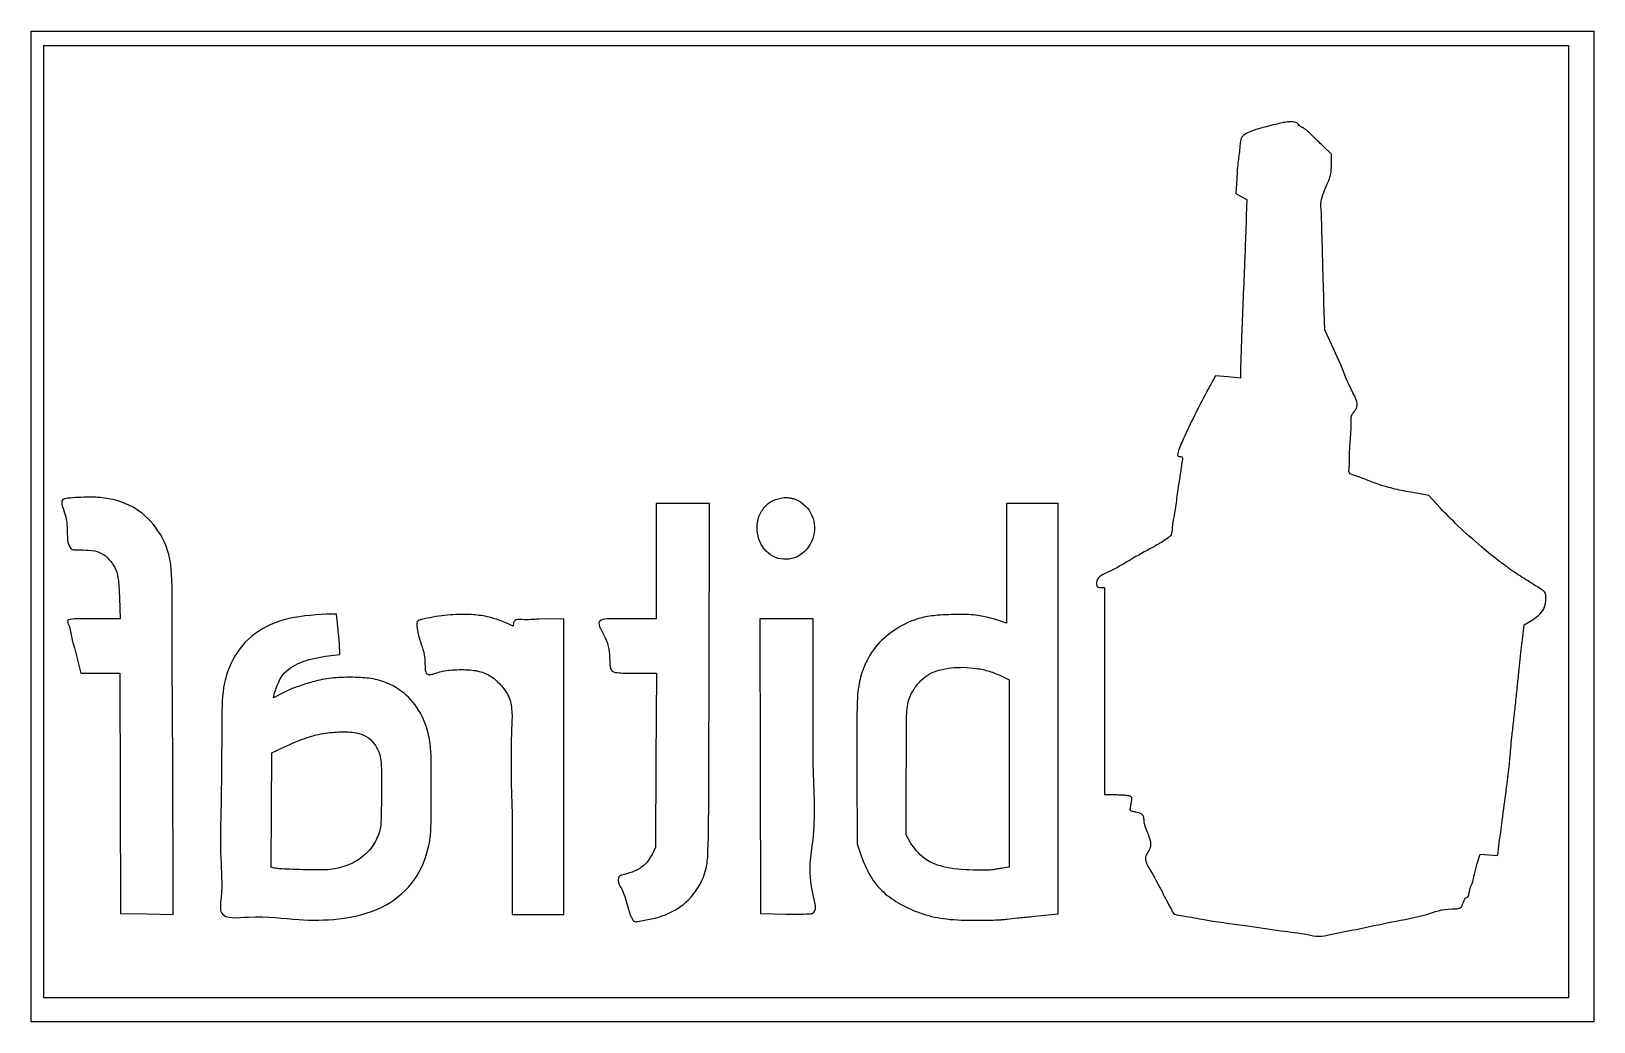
# Model space of a CAD drawing. Extents: x 0 to 41, y 0 to 26.
import ezdxf

# ---------------------------------------------------------------- set-up
doc = ezdxf.new("R2010")
doc.units = 0
doc.layers.add('Layer_1', color=7, linetype='CONTINUOUS')

msp = doc.modelspace()

# ---------------------------------------------------------------- linework, layer by layer
at = {"layer": 'Layer_1', "color": 7}
for p, q in [((0, 0.000001), (0, 26)), ((0, 26), (41, 26)), ((41, 26), (41, 0.000001)), ((0.334127, 25.625606), (40.334126, 25.625606)), ((0.334127, 0.625606), (0.334127, 25.625606)), ((40.334126, 25.625606), (40.334126, 0.625606)), ((33.070586, 23.625625), (33.070586, 23.626753)), ((33.070586, 23.626753), (33.070586, 23.626643)), ((34.117187, 22.774651), (33.91001, 22.973251)), ((34.117751, 22.504745), (34.117187, 22.774651)), ((31.632782, 22.128599), (31.610768, 21.741419)), ((31.610768, 21.741419), (31.752461, 21.66127)), ((31.752461, 21.66127), (31.894151, 21.581712)), ((31.894151, 21.581712), (31.882862, 21.164477)), ((33.945009, 18.158534), (33.921302, 18.875142)), ((34.362181, 17.243324), (33.945009, 18.158534)), ((31.072794, 16.952043), (30.831183, 16.511234)), ((31.400773, 16.924328), (31.072794, 16.952043)), ((31.728751, 16.896058), (31.400773, 16.924328)), ((31.728751, 17.07521), (31.728751, 16.896058)), ((1.541047, 13.770442), (1.54105, 13.770329)), ((17.100054, 13.601701), (16.400627, 13.601701)), ((16.400627, 13.601701), (16.400627, 12.09009)), ((17.800046, 13.601701), (17.100054, 13.601701)), ((17.788194, 8.93668), (17.80005, 13.601729)), ((17.80005, 13.601729), (17.800046, 13.601701)), ((19.743651, 13.75904), (19.743651, 13.75904)), ((26.269943, 13.601701), (25.589709, 13.601701)), ((25.589709, 13.601701), (25.589709, 12.034126)), ((26.950177, 13.601701), (26.269943, 13.601701)), ((26.950178, 13.601842), (26.950177, 13.601701)), ((26.950178, 8.216647), (26.950178, 13.601842)), ((36.672156, 13.817065), (36.249901, 13.889539)), ((36.96683, 13.487034), (36.672156, 13.817065)), ((16.400627, 12.09009), (16.400627, 10.578508)), ((25.589709, 12.034126), (25.589709, 10.46593)), ((2.313862, 11.125483), (2.33136, 10.578593)), ((28.062264, 11.39715), (28.163312, 11.39715)), ((28.163312, 11.39715), (28.163312, 8.67983)), ((8.009764, 10.69755), (7.747828, 10.69755)), ((8.009764, 10.697465), (8.009764, 10.69755)), ((8.051536, 10.297895), (8.009764, 10.697465)), ((11.205451, 10.692667), (11.205451, 10.692752)), ((2.33136, 10.578593), (1.646609, 10.578593)), ((12.647206, 10.386795), (12.437771, 10.478743)), ((12.658495, 10.472252), (12.647206, 10.386795)), ((13.974367, 10.579609), (13.322358, 10.568884)), ((13.974367, 6.700098), (13.974367, 10.579609)), ((16.400627, 10.578508), (15.665636, 10.578508)), ((19.818731, 10.578424), (19.120433, 10.578424)), ((19.120433, 10.578424), (19.129464, 6.708367)), ((20.517594, 10.578424), (19.818731, 10.578424)), ((20.517594, 6.725187), (20.517594, 10.578734)), ((20.517594, 10.578734), (20.517594, 10.578424)), ((25.589709, 10.46593), (25.361083, 10.540803)), ((39.128336, 10.035992), (39.172933, 10.422609)), ((39.172933, 10.422609), (39.393089, 10.553447)), ((1.132341, 9.81188), (1.304519, 9.145948)), ((7.71678, 9.593666), (8.093872, 9.639047)), ((8.093872, 9.639047), (8.093872, 9.7687)), ((1.304519, 9.145948), (1.81314, 9.145948)), ((1.81314, 9.145948), (2.322328, 9.145948)), ((2.322328, 9.145948), (2.331924, 5.99251)), ((15.853054, 9.145864), (16.40345, 9.145864)), ((16.40345, 9.145864), (16.392726, 6.866383)), ((24.466336, 9.304134), (24.466336, 9.304303)), ((25.449711, 9.079795), (25.66366, 8.97605)), ((6.359136, 8.503413), (6.385665, 8.635436)), ((25.66366, 8.97605), (25.66366, 6.516822)), ((28.163312, 8.67983), (28.163312, 5.963074)), ((6.536956, 8.601231), (6.359136, 8.503413)), ((26.950178, 2.831508), (26.950178, 8.216647)), ((8.129999, 7.610575), (8.130002, 7.610603)), ((3.72118, 2.817341), (3.71102, 7.364505)), ((6.30099, 5.558565), (6.31115, 7.054851)), ((6.31115, 7.054851), (6.660016, 7.223394)), ((13.974367, 2.819457), (13.974367, 6.700098)), ((16.392726, 6.866383), (16.382566, 4.586902)), ((19.129464, 6.708367), (19.139627, 2.838902)), ((21.664112, 6.576456), (21.675968, 4.669424)), ((22.961919, 4.907817), (22.961919, 6.579109)), ((25.66366, 6.516822), (25.66366, 4.057594)), ((2.331924, 5.99251), (2.340955, 2.839072)), ((28.163312, 5.963074), (28.41621, 5.963074)), ((6.291395, 4.062279), (6.30099, 5.558565)), ((12.615027, 5.517953), (12.615027, 2.819457)), ((16.382566, 4.586902), (16.289422, 4.389488)), ((21.675968, 4.669424), (21.778144, 4.354718)), ((23.069176, 4.698606), (22.961919, 4.907817)), ((38.481409, 4.361491), (38.501729, 4.535905)), ((37.943999, 4.157868), (38.017385, 4.401285)), ((38.017385, 4.401285), (38.249397, 4.382094)), ((38.249397, 4.382094), (38.481409, 4.361491)), ((6.374376, 4.034622), (6.291395, 4.062279)), ((25.66366, 4.057594), (25.488662, 4.032194)), ((2.340955, 2.839072), (3.030785, 2.82863)), ((3.030785, 2.82863), (3.72118, 2.817341)), ((12.615027, 2.819457), (13.295262, 2.819457)), ((13.295262, 2.819457), (13.974367, 2.819457)), ((19.139627, 2.838902), (19.80349, 2.82846)), ((26.242848, 2.762533), (26.950178, 2.831508)), ((40.334126, 0.625606), (0.334127, 0.625606)), ((41, 0.000001), (0, 0.000001))]:
    msp.add_line(p, q, dxfattribs=at)
for points, knots in [([(33.070586, 23.626643), (33.035286, 23.624722), (32.952817, 23.620234), (32.81102, 23.592351), (32.546659, 23.532848), (32.22905, 23.445593), (31.928148, 23.354739), (31.723244, 23.211925), (31.721959, 22.924321), (31.65845, 22.573869), (31.641764, 22.284418), (31.632782, 22.128599)], [0, 0, 0, 0, 0.10595, 0.247528, 0.432488, 0.919686, 1.231048, 1.385057, 1.62111, 2.019706, 2.484473, 2.484473, 2.484473, 2.484473]), ([(33.91001, 22.973251), (33.868162, 23.013472), (33.783131, 23.095198), (33.663085, 23.21068), (33.560137, 23.313329), (33.476277, 23.390726), (33.414353, 23.443434), (33.36565, 23.468845), (33.325227, 23.480903), (33.290243, 23.51131), (33.253052, 23.551593), (33.210285, 23.595753), (33.145032, 23.622179), (33.097103, 23.624397), (33.070586, 23.625625)], [0, 0, 0, 0, 0.174124, 0.353805, 0.499794, 0.610002, 0.696621, 0.742351, 0.773882, 0.821948, 0.878, 0.939821, 1.00386, 1.08317, 1.08317, 1.08317, 1.08317]), ([(33.921302, 18.875142), (33.91624, 19.037184), (33.905077, 19.394547), (33.889042, 19.93829), (33.877698, 20.475057), (33.859043, 20.929653), (33.86061, 21.244903), (33.827419, 21.448077), (33.865198, 21.622226), (33.937705, 21.830686), (34.026019, 22.031239), (34.092799, 22.199256), (34.114727, 22.343921), (34.116678, 22.447655), (34.117751, 22.504745)], [0, 0, 0, 0, 0.486368, 1.072616, 1.63189, 2.097151, 2.436995, 2.578102, 2.707914, 2.964798, 3.241057, 3.365428, 3.505397, 3.676715, 3.676715, 3.676715, 3.676715]), ([(31.882862, 21.164477), (31.877787, 21.014573), (31.863939, 20.605486), (31.83552, 19.884188), (31.800181, 19.011403), (31.766743, 18.167172), (31.741491, 17.525451), (31.731858, 17.185012), (31.728751, 17.07521)], [0, 0, 0, 0, 0.449969, 1.227964, 2.165565, 3.070468, 3.762654, 4.092189, 4.092189, 4.092189, 4.092189]), ([(36.249901, 13.889539), (36.169593, 13.904192), (36.013901, 13.932598), (35.804787, 13.976575), (35.509685, 14.053683), (35.149648, 14.169788), (34.843614, 14.313019), (34.557005, 14.380577), (34.598262, 14.606703), (34.587095, 14.86075), (34.607583, 15.267174), (34.648404, 15.623623), (34.6263, 15.917152), (34.729158, 16.028955), (34.845058, 16.210235), (34.591373, 16.653077), (34.454601, 17.005311), (34.362181, 17.243324)], [0, 0, 0, 0, 0.244963, 0.474906, 0.6401, 1.163113, 1.572243, 1.75229, 1.878522, 2.168992, 2.560741, 3.067462, 3.291225, 3.36766, 3.516278, 3.899583, 4.698316, 4.698316, 4.698316, 4.698316]), ([(30.831183, 16.511234), (30.726672, 16.312137), (30.518696, 15.915936), (30.271814, 15.393137), (30.122791, 15.049512), (30.07388, 14.889887), (30.094513, 14.834629), (30.143733, 14.837334), (30.192141, 14.838121), (30.215397, 14.784638), (30.191922, 14.692069), (30.168815, 14.492646), (30.115891, 14.164449), (30.053486, 13.744945), (30.000765, 13.322939), (29.930791, 13.014827), (29.935253, 12.780804), (29.745277, 12.635497), (29.416363, 12.443388), (28.870893, 12.154073), (28.402781, 11.849144), (27.992188, 11.690853), (27.944405, 11.526094), (27.953239, 11.446057), (27.999219, 11.39459), (28.039115, 11.39621), (28.062264, 11.39715)], [0, 0, 0, 0, 0.6747, 1.342639, 1.731707, 1.802174, 1.837732, 1.885409, 1.932778, 1.969675, 2.038661, 2.215752, 2.573444, 3.034272, 3.49128, 3.839175, 4.002821, 4.143257, 4.510929, 5.176958, 5.958538, 6.262582, 6.371006, 6.447905, 6.495454, 6.561186, 6.561186, 6.561186, 6.561186]), ([(1.54105, 13.770329), (1.434723, 13.768987), (1.237187, 13.766495), (1.015131, 13.744975), (0.737146, 13.718395), (0.928851, 13.270986), (0.95149, 12.920381), (0.944565, 12.542317), (1.063554, 12.386269), (1.194946, 12.38718), (1.392235, 12.382588), (1.650482, 12.379353), (1.90994, 12.277922), (2.087518, 12.090231), (2.237186, 11.863143), (2.302403, 11.527119), (2.309506, 11.278138), (2.313862, 11.125483)], [0, 0, 0, 0, 0.314017, 0.583388, 0.719607, 1.018992, 1.591706, 1.99723, 2.05044, 2.153236, 2.354999, 2.66627, 2.912668, 3.167575, 3.4286, 3.718176, 4.177092, 4.177092, 4.177092, 4.177092]), ([(3.71102, 7.364505), (3.70384, 8.386813), (3.693577, 9.848213), (3.70701, 11.443936), (3.636432, 12.322282), (3.327135, 12.988237), (2.667541, 13.587656), (2.07611, 13.736201), (1.727389, 13.766052), (1.63753, 13.76972), (1.574117, 13.770194), (1.541047, 13.770442)], [0, 0, 0, 0, 3.06681, 4.384038, 4.787874, 5.702192, 6.505185, 7.385543, 7.464932, 7.555967, 7.655182, 7.655182, 7.655182, 7.655182]), ([(19.743651, 13.75904), (19.64661, 13.740451), (19.451412, 13.70306), (19.211515, 13.502886), (19.013357, 13.132203), (19.047086, 12.582053), (19.489905, 12.107746), (20.157525, 12.131619), (20.578206, 12.652133), (20.564002, 13.319702), (20.208248, 13.669945), (19.944926, 13.746164), (19.843891, 13.761741), (19.77686, 13.759935), (19.743651, 13.75904)], [0, 0, 0, 0, 0.292475, 0.588314, 0.899919, 1.530151, 2.100918, 2.669929, 3.301025, 3.904369, 4.520484, 4.624673, 4.726014, 4.825516, 4.825516, 4.825516, 4.825516]), ([(39.393089, 10.553447), (39.464613, 10.600174), (39.59628, 10.686192), (39.725663, 10.890398), (39.74335, 11.076213), (39.742532, 11.212668), (39.708323, 11.29684), (39.617998, 11.354633), (39.468672, 11.447037), (39.214669, 11.61086), (38.99074, 11.750612), (38.840506, 11.850127), (38.809165, 11.871575), (38.78049, 11.897149), (38.734037, 11.933584), (38.657157, 11.989788), (38.415636, 12.15987), (38.003677, 12.505553), (37.46914, 12.976713), (37.121168, 13.330235), (36.96683, 13.487034)], [0, 0, 0, 0, 0.254218, 0.467984, 0.697651, 0.803631, 0.876316, 0.957926, 1.115981, 1.408739, 1.861259, 1.908794, 1.949549, 1.974966, 2.023953, 2.126599, 2.260651, 2.91001, 3.737841, 4.397672, 4.397672, 4.397672, 4.397672]), ([(7.747828, 10.69755), (7.369556, 10.673379), (6.67166, 10.628786), (5.749024, 10.186637), (5.260015, 9.528748), (5.00545, 8.766967), (4.999264, 7.506386), (4.990598, 5.989735), (4.948665, 4.39191), (5.027964, 3.515535), (4.899551, 2.665282), (6.02689, 2.813826), (6.89633, 2.657476), (8.119524, 2.662988), (9.171919, 2.91216), (10.057299, 3.583116), (10.371973, 4.314179), (10.484097, 4.878339), (10.494282, 5.374556), (10.498174, 6.030691), (10.495977, 6.69139), (10.488797, 7.175002), (10.41596, 7.646904), (10.21625, 8.180575), (9.736054, 8.715501), (9.172907, 8.985629), (8.599628, 9.045993), (8.091534, 9.042695), (7.604573, 8.991124), (7.195419, 8.867671), (6.848146, 8.750321), (6.634057, 8.647752), (6.536956, 8.601231)], [0, 0, 0, 0, 1.130966, 2.08659, 2.960222, 3.510028, 4.473839, 6.699111, 8.124122, 9.1493, 9.552845, 10.268169, 11.590635, 12.631927, 13.81105, 14.801611, 15.837589, 16.111673, 16.526166, 17.321015, 18.082439, 18.509066, 18.768874, 19.513481, 20.17989, 20.878999, 21.328813, 21.899468, 22.403244, 22.790099, 23.178914, 23.501635, 23.501635, 23.501635, 23.501635]), ([(11.205451, 10.692752), (11.110011, 10.687673), (10.914055, 10.677245), (10.614455, 10.638182), (10.367987, 10.584087), (10.199872, 10.556357), (10.114357, 10.503176), (10.116081, 10.311994), (10.200162, 9.960313), (10.363577, 9.61062), (10.317457, 9.109625), (10.485541, 9.112874), (10.567317, 9.13578), (10.692808, 9.17452), (10.853666, 9.218959), (11.060985, 9.240793), (11.209583, 9.242598), (11.291816, 9.243597)], [0, 0, 0, 0, 0.286587, 0.588416, 0.906429, 1.03876, 1.10665, 1.18056, 1.568758, 2.18391, 2.529253, 2.570773, 2.662818, 2.786655, 2.963687, 3.162815, 3.409561, 3.409561, 3.409561, 3.409561]), ([(12.437771, 10.478743), (12.314177, 10.525592), (12.060421, 10.621781), (11.642935, 10.6907), (11.354673, 10.691996), (11.205451, 10.692667)], [0, 0, 0, 0, 0.395822, 0.812676, 1.260058, 1.260058, 1.260058, 1.260058]), ([(25.361083, 10.540803), (25.30944, 10.556095), (25.196442, 10.589554), (25.022694, 10.628993), (24.742405, 10.685672), (24.32711, 10.695418), (23.834581, 10.680092), (23.259702, 10.609176), (22.704281, 10.345611), (22.170183, 9.915522), (21.861726, 9.392347), (21.67692, 8.783952), (21.660135, 7.849658), (21.66252, 7.086215), (21.664112, 6.576456)], [0, 0, 0, 0, 0.161535, 0.353446, 0.534374, 1.018467, 1.592706, 2.015362, 2.745635, 3.402368, 4.045778, 4.533238, 5.295884, 6.828364, 6.828364, 6.828364, 6.828364]), ([(1.646609, 10.578593), (1.507833, 10.575299), (1.296531, 10.570283), (1.079405, 10.578267), (0.928356, 10.529154), (1.021834, 10.350926), (1.040522, 10.131814), (1.098941, 9.928258), (1.132341, 9.81188)], [0, 0, 0, 0, 0.409599, 0.623659, 0.692156, 0.810787, 1.075492, 1.42886, 1.42886, 1.42886, 1.42886]), ([(8.093872, 9.7687), (8.092151, 9.808752), (8.0877, 9.912332), (8.072237, 10.088695), (8.058756, 10.224929), (8.051536, 10.297895)], [0, 0, 0, 0, 0.120257, 0.311, 0.530975, 0.530975, 0.530975, 0.530975]), ([(13.322358, 10.568884), (13.180737, 10.557426), (12.983567, 10.541473), (12.704858, 10.57412), (12.66869, 10.494653), (12.658495, 10.472252)], [0, 0, 0, 0, 0.452746, 0.630327, 0.700038, 0.700038, 0.700038, 0.700038]), ([(15.665636, 10.578508), (15.518293, 10.57405), (15.29441, 10.567276), (15.048741, 10.582483), (14.821892, 10.49057), (15.118911, 10.020116), (15.189706, 9.695128), (15.175278, 9.191614), (15.40819, 9.157243), (15.595082, 9.1488), (15.758366, 9.146942), (15.853054, 9.145864)], [0, 0, 0, 0, 0.441205, 0.670393, 0.742123, 1.116916, 1.759921, 2.132136, 2.219489, 2.424141, 2.70663, 2.70663, 2.70663, 2.70663]), ([(38.501729, 4.535905), (38.514726, 4.641311), (38.550257, 4.929474), (38.621887, 5.471371), (38.695877, 6.01452), (38.754468, 6.470754), (38.785744, 6.736062), (38.805563, 6.962439), (38.824073, 7.2007), (38.854936, 7.499001), (38.894976, 7.868832), (38.94098, 8.279479), (38.985379, 8.691611), (39.02542, 9.076292), (39.061444, 9.426263), (39.095179, 9.741758), (39.11814, 9.945512), (39.128336, 10.035992)], [0, 0, 0, 0, 0.318613, 0.871033, 1.639817, 1.96309, 2.250995, 2.441155, 2.644775, 2.967918, 3.340753, 3.760774, 4.207557, 4.584301, 4.921049, 5.263017, 5.536177, 5.536177, 5.536177, 5.536177]), ([(6.385665, 8.635436), (6.443009, 8.803287), (6.560596, 9.147479), (7.08339, 9.485173), (7.489781, 9.554783), (7.71678, 9.593666)], [0, 0, 0, 0, 0.519107, 1.064473, 1.754576, 1.754576, 1.754576, 1.754576]), ([(11.291816, 9.243597), (11.433882, 9.239639), (11.689894, 9.232508), (12.05018, 9.098913), (12.323613, 8.853134), (12.648536, 8.412515), (12.565707, 7.217157), (12.594366, 6.229779), (12.615027, 5.517953)], [0, 0, 0, 0, 0.424494, 0.764969, 1.124706, 1.517602, 2.358363, 4.530279, 4.530279, 4.530279, 4.530279]), ([(22.961919, 6.579109), (22.963616, 6.950933), (22.966114, 7.498553), (22.966208, 8.125533), (23.019838, 8.476301), (23.150084, 8.725917), (23.330377, 8.954421), (23.558795, 9.137274), (23.834851, 9.239079), (24.139935, 9.299842), (24.355301, 9.302674), (24.466336, 9.304134)], [0, 0, 0, 0, 1.115501, 1.642902, 1.88083, 2.170884, 2.47461, 2.750997, 3.035638, 3.348013, 3.680464, 3.680464, 3.680464, 3.680464]), ([(24.466336, 9.304303), (24.580323, 9.297101), (24.808053, 9.282712), (25.14084, 9.20988), (25.347837, 9.122701), (25.449711, 9.079795)], [0, 0, 0, 0, 0.342431, 0.684129, 1.015266, 1.015266, 1.015266, 1.015266]), ([(16.289422, 4.389488), (16.241369, 4.310109), (16.143797, 4.148927), (15.907528, 3.975352), (15.67821, 3.897418), (15.517683, 3.858917), (15.429622, 3.828799), (15.370874, 3.687191), (15.553843, 3.40701), (15.65008, 3.045366), (15.723559, 2.747517), (15.833998, 2.610573), (15.989247, 2.651368), (16.339995, 2.699682), (16.909034, 2.876558), (17.453404, 3.377689), (17.732313, 3.95167), (17.774362, 4.802896), (17.778206, 6.425005), (17.784114, 7.910662), (17.788194, 8.93668)], [0, 0, 0, 0, 0.276155, 0.560751, 0.858412, 0.990523, 1.068938, 1.116914, 1.424099, 1.948052, 2.283075, 2.337328, 2.440806, 2.701649, 3.463427, 4.138043, 4.88169, 5.302945, 6.681078, 9.757391, 9.757391, 9.757391, 9.757391]), ([(8.130002, 7.610603), (8.261303, 7.609925), (8.48762, 7.608758), (8.798944, 7.512002), (9.005972, 7.311044), (9.167127, 7.022599), (9.197755, 6.532838), (9.192268, 5.955634), (9.183116, 5.418554), (9.166569, 5.057592), (9.056881, 4.767518), (8.866323, 4.456639), (8.501264, 4.177108), (8.146119, 4.042657), (7.824618, 3.989647), (7.51763, 3.983167), (7.161849, 3.988246), (6.810597, 4.001754), (6.555358, 4.011148), (6.419411, 4.02878), (6.374376, 4.034622)], [0, 0, 0, 0, 0.393208, 0.677753, 0.950816, 1.237817, 1.649249, 2.394264, 2.979445, 3.264062, 3.46766, 3.903223, 4.339517, 4.82109, 5.026823, 5.314844, 5.740343, 6.094633, 6.369563, 6.505752, 6.505752, 6.505752, 6.505752]), ([(6.660016, 7.223394), (6.831323, 7.299961), (7.155226, 7.444732), (7.65103, 7.581672), (7.974076, 7.601166), (8.129999, 7.610575)], [0, 0, 0, 0, 0.562692, 1.063922, 1.531564, 1.531564, 1.531564, 1.531564]), ([(19.80349, 2.82846), (19.917078, 2.827109), (20.113934, 2.824767), (20.335767, 2.829149), (20.660361, 2.844997), (20.334836, 3.830256), (20.601202, 4.886475), (20.548367, 6.048411), (20.517594, 6.725187)], [0, 0, 0, 0, 0.337899, 0.585598, 0.690156, 1.232094, 2.625991, 4.57041, 4.57041, 4.57041, 4.57041]), ([(28.41621, 5.963074), (28.463486, 5.962219), (28.554053, 5.96058), (28.676635, 5.954285), (28.771007, 5.938508), (28.855448, 5.931141), (28.884616, 5.842936), (28.857511, 5.760318), (28.841692, 5.668543), (28.838366, 5.60799), (28.817954, 5.558896), (28.859416, 5.535472), (28.911873, 5.522169), (29.002487, 5.503318), (29.108077, 5.489731), (29.194902, 5.393891), (29.187119, 5.289948), (29.207034, 5.18751), (29.239245, 5.087697), (29.297863, 4.941728), (29.36416, 4.78017), (29.381436, 4.589206), (29.306873, 4.451964), (29.220966, 4.328571), (29.254526, 4.154212), (29.352284, 4.003308), (29.462084, 3.809669), (29.577525, 3.595919), (29.700103, 3.360794), (29.809924, 3.138351), (29.90426, 2.978554), (29.973346, 2.814487), (30.299387, 2.772744), (30.894812, 2.649995), (31.797226, 2.537883), (32.713257, 2.391595), (33.357346, 2.324061), (33.786264, 2.220454), (34.214946, 2.324325), (34.851971, 2.433327), (35.688667, 2.631109), (36.551036, 2.768076), (37.098431, 2.99473), (37.485804, 2.946534), (37.54538, 3.040494), (37.559763, 3.082181), (37.578129, 3.138663), (37.601408, 3.194), (37.627705, 3.240859), (37.666043, 3.25653), (37.703143, 3.281573), (37.722677, 3.342097), (37.739017, 3.415808), (37.753115, 3.492995), (37.767884, 3.554712), (37.792325, 3.594275), (37.817389, 3.632142), (37.831806, 3.690941), (37.848438, 3.773801), (37.870014, 3.88421), (37.903287, 4.015507), (37.930334, 4.110083), (37.943999, 4.157868)], [0, 0, 0, 0, 0.142269, 0.272547, 0.362998, 0.440887, 0.49505, 0.611588, 0.699721, 0.769244, 0.805034, 0.831935, 0.892494, 0.975651, 1.10726, 1.201923, 1.329833, 1.403487, 1.515786, 1.643396, 1.875297, 2.041345, 2.19324, 2.33601, 2.473126, 2.689738, 2.878162, 3.139937, 3.418482, 3.675016, 3.879136, 3.98674, 4.177924, 4.760993, 5.904644, 6.852546, 7.552891, 7.854164, 8.153323, 8.853225, 9.802657, 10.741874, 11.414768, 11.675461, 11.69568, 11.7433, 11.807598, 11.873118, 11.926129, 11.959898, 11.994954, 12.056776, 12.140622, 12.224993, 12.292014, 12.328564, 12.363875, 12.427592, 12.507328, 12.618558, 12.764553, 12.913643, 12.913643, 12.913643, 12.913643]), ([(24.81238, 3.975524), (24.545688, 3.985888), (24.069507, 4.004393), (23.415785, 4.229745), (23.178748, 4.550387), (23.069176, 4.698606)], [0, 0, 0, 0, 0.803158, 1.434044, 1.976368, 1.976368, 1.976368, 1.976368]), ([(21.778144, 4.354718), (21.848813, 4.173584), (21.985272, 3.82382), (22.343844, 3.384281), (22.825916, 3.057545), (23.386448, 2.809937), (24.063331, 2.668946), (24.535603, 2.665746), (24.796011, 2.663981)], [0, 0, 0, 0, 0.580645, 1.121209, 1.670074, 2.314129, 2.948536, 3.728303, 3.728303, 3.728303, 3.728303]), ([(25.488662, 4.032194), (25.457693, 4.027311), (25.401328, 4.018422), (25.330522, 4.007061), (25.266876, 3.988333), (25.170269, 3.983205), (25.015515, 3.976662), (24.886062, 3.975937), (24.81238, 3.975524)], [0, 0, 0, 0, 0.094079, 0.171227, 0.214892, 0.292478, 0.459686, 0.680593, 0.680593, 0.680593, 0.680593]), ([(24.796011, 2.663981), (24.904122, 2.66537), (25.094088, 2.667811), (25.32197, 2.67207), (25.483767, 2.679504), (25.65388, 2.705237), (25.908722, 2.728419), (26.121512, 2.750145), (26.242848, 2.762533)], [0, 0, 0, 0, 0.324341, 0.569912, 0.683925, 0.809792, 1.085587, 1.451495, 1.451495, 1.451495, 1.451495])]:
    msp.add_open_spline(points, degree=3, knots=knots, dxfattribs=at)

doc.saveas('drawing.dxf')
